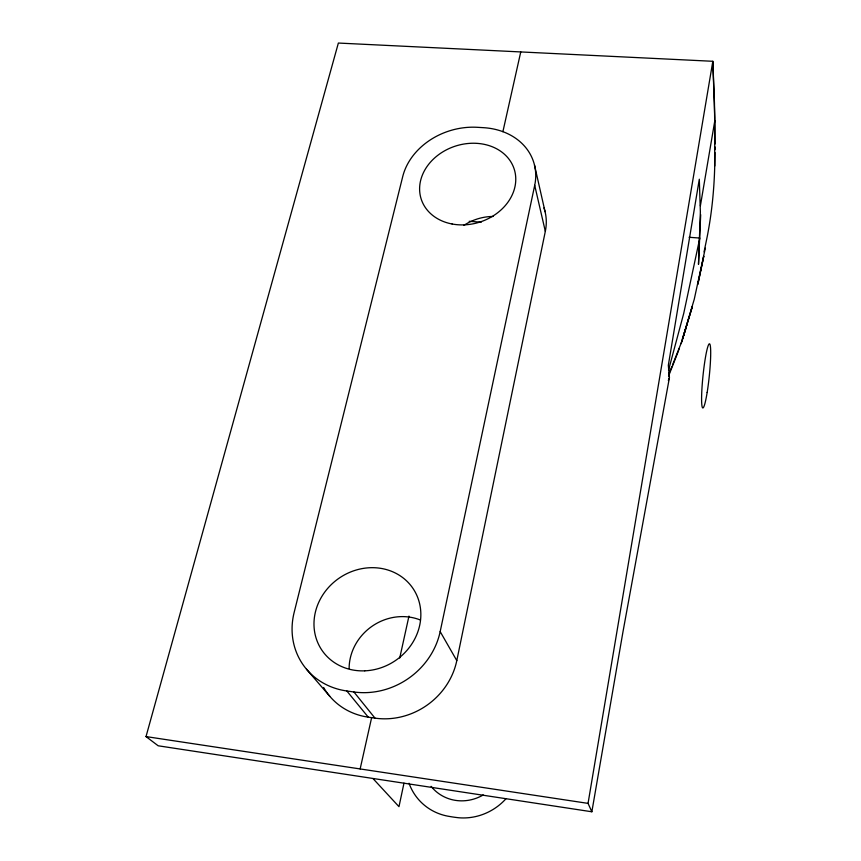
<?xml version="1.0" encoding="UTF-8"?>
<svg xmlns="http://www.w3.org/2000/svg" width="861" height="861" viewBox="0 0 861 861"><rect width="100%" height="100%" fill="white"/><g stroke="black" fill="none" stroke-linecap="round" stroke-linejoin="round"><path stroke-width="1.29" d="M714.974 144.056L714.458 103.062L712.822 61.292L338.362 43.05L146.015 736.585L158.176 745.787L591.851 811.772L622.933 632.06L669.438 377.559L668.33 365.258L699.304 179.217L700.37 211.967L698.497 264.37L700.682 214.658M714.953 149.674L714.974 146.876M714.931 152.451L714.727 166.022A2268.348 833.114 34.2 0 1 707.215 236.603L704.061 251.918M714.727 166.022L714.77 117.225L712.822 61.292L588.052 803.378L591.851 811.772M714.824 120.68L700.413 205.65M705.331 248.162L694.257 299.273L681.083 343.604M323.628 687.498A69.784 63.908 -35.7 0 0 368.271 717.17L374.998 718.139A69.827 64.048 -35.4 0 0 456.793 660.613L545.325 231.34A62.229 51.606 -17.6 0 0 543.958 207.91M403.981 783.133L398.977 806.671L373.125 778.699M456.793 660.613L440.175 631.597L534.703 185.341A65.135 53.178 -17.7 0 0 483.527 127.676L477.328 127.31A65.07 53.091 -18 0 0 402.744 176.494L294.118 612.58A73.433 66.577 -34.9 0 0 346.843 690.985L368.271 717.17M399.719 658.052L408.964 616.099M360.146 768.938L371.629 717.654M502.889 131.711L520.754 51.94M681.804 341.505L672.441 365.215M668.502 370.295L683.72 313.436L699.821 238.056L689.091 237.281M681.675 341.892L685.926 328.299M679.071 349.254L679.426 348.264M678.694 350.298L668.545 376.171M669.438 377.559L668.34 380.497M671.838 366.668L668.685 374.04M469.18 221.309L481.245 222.181M346.843 690.985L353.903 691.975A73.476 66.727 -34.6 0 0 440.175 631.597M146.015 736.585L588.052 803.378M306.462 669.169L329.709 696.205M353.903 691.975L374.998 718.139M534.703 185.341L545.325 231.34M534.477 165.011L545.056 211.645M463.778 225.442A45.461 38.035 -17.7 0 1 493.062 216.455M349.125 668.48A50.788 46.774 -35.9 0 1 420.426 620.038M483.269 794.929A41.92 39.81 -41.2 0 1 431.113 786.351M409.04 783.252A55.933 53.091 -41.7 0 0 449.517 816.454A128.063 120.626 -32.6 0 0 459.031 817.789A55.954 53.188 -41.5 0 0 506.096 798.61M703.749 256.32L697.884 284.065L703.749 256.32M686.712 325.254L682.461 339.169L692.309 306.688L686.712 325.254M452.111 224A48.862 39.907 -17.9 0 0 514.878 171.543A48.862 39.907 -17.9 0 0 436.096 156.68A48.862 39.907 -17.9 0 0 452.111 224M364.763 670.837A55.029 49.906 -34.5 0 0 414.97 591.658A55.029 49.906 -34.5 0 0 322.52 595.349A55.029 49.906 -34.5 0 0 364.763 670.837M707.15 392.476A32.277 3.143 -84.1 0 0 709.486 343.808A32.277 3.143 -84.1 0 0 701.79 391.464A32.277 3.143 -84.1 0 0 707.15 392.476"/></g></svg>
